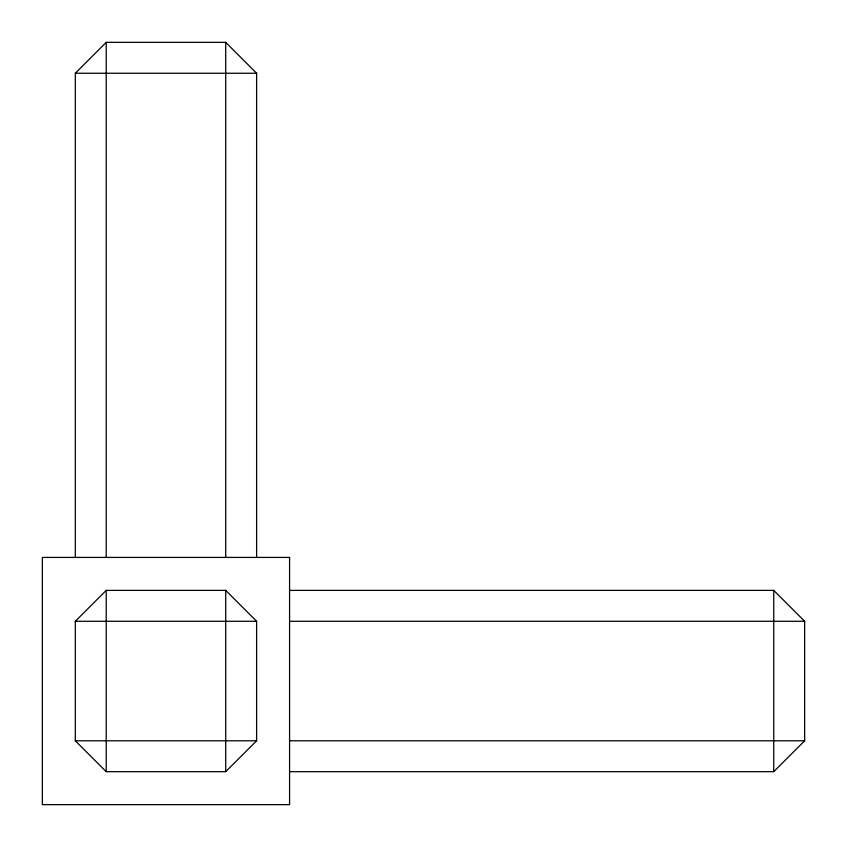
<?xml version="1.0" encoding="UTF-8"?>
<svg xmlns="http://www.w3.org/2000/svg" width="847" height="847" viewBox="0 0 847 847"><rect width="100%" height="100%" fill="white"/><g stroke="black" fill="none" stroke-linecap="round" stroke-linejoin="round"><path stroke-width="1.27" d="M75.319 557.421L75.319 73.255L106.214 42.35L225.715 42.35L256.62 73.255L256.62 557.421M75.319 621.285L106.214 590.38L225.715 590.38L256.62 621.285L256.62 740.786L225.715 771.681L106.214 771.681L75.319 740.786L75.319 621.285L256.62 621.285M289.579 771.681L773.745 771.681L804.65 740.786L804.65 621.285L773.745 590.38L289.579 590.38M75.319 73.255L256.62 73.255M289.579 621.285L804.65 621.285M75.319 740.786L256.62 740.786M289.579 740.786L804.65 740.786M773.745 590.38L773.745 771.681M225.715 42.35L225.715 557.421M225.715 590.38L225.715 771.681M106.214 42.35L106.214 557.421M106.214 590.38L106.214 771.681M289.579 557.421L42.35 557.421L42.35 804.65L289.579 804.65L289.579 557.421"/></g></svg>
